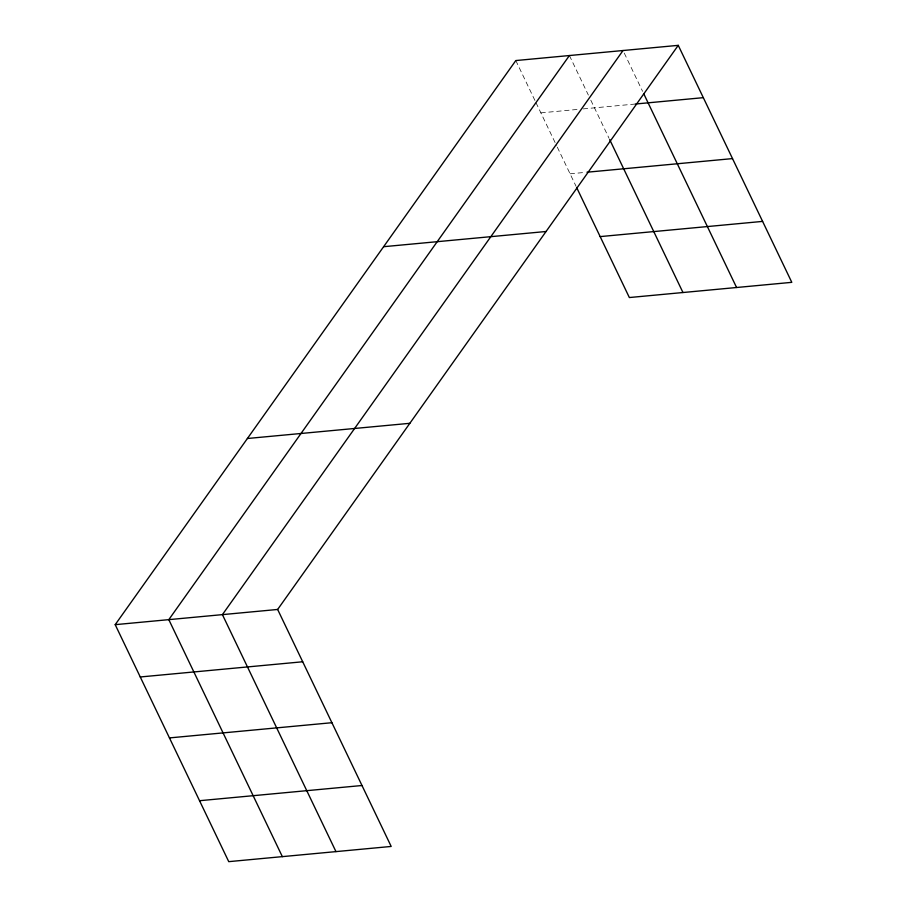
<?xml version="1.0" encoding="UTF-8"?>
<svg xmlns="http://www.w3.org/2000/svg" width="907" height="907" viewBox="0 0 907 907"><rect width="100%" height="100%" fill="white"/><g stroke="black" fill="none" stroke-linecap="round" stroke-linejoin="round"><path stroke-width="0.68" stroke-dasharray="4.54 3.4" d="M540.867 112.865L577.555 109.43M583.19 108.897L635.388 104.022M570.072 173.804L585.593 172.353M624.243 53.071L642.587 91.346M569.415 55.531L588.371 95.088M590.808 100.189L609.073 138.317M515.811 60.554L535.368 101.38M535.98 102.65L556.683 145.868M557.295 147.138L576.092 186.366"/><path stroke-width="1.36" d="M678.255 45.35L277.644 609.459L391.189 846.446L228.745 861.65L115.2 624.662L515.811 60.554L678.255 45.35L791.8 282.338L629.356 297.541L576.693 187.624M569.415 55.531L168.804 619.64L282.349 856.639M623.03 50.52L222.408 614.629L335.964 851.616M635.388 104.022L703.322 97.661M586.999 172.217L732.516 158.6M383.604 246.704L546.059 231.5M600.151 236.602L762.606 221.399M247.396 438.5L409.851 423.308M115.2 624.662L277.644 609.459M140.256 676.973L302.711 661.77M169.462 737.913L331.905 722.709M199.54 800.711L361.995 785.507M643.811 93.897L736.575 287.508M609.685 139.587L682.96 292.519"/></g></svg>
